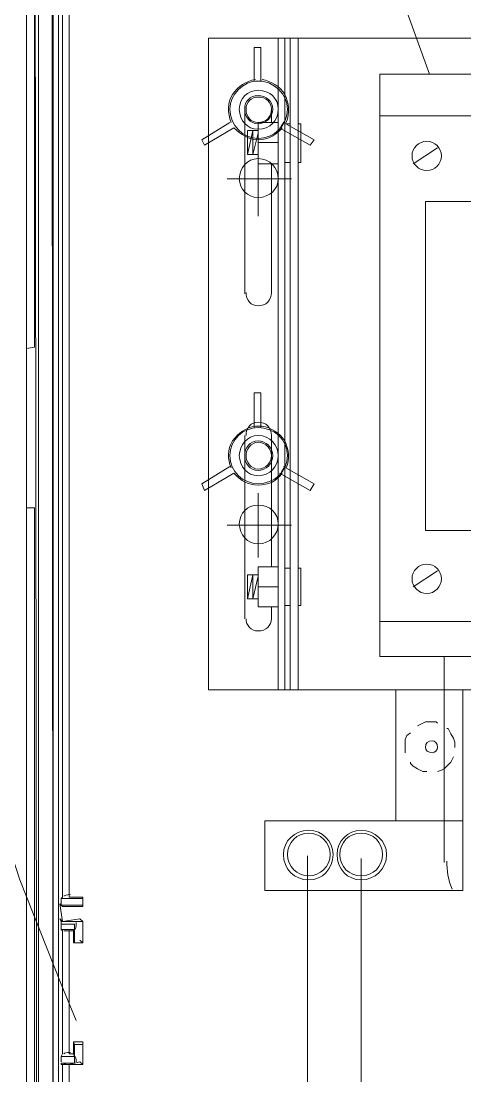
# Model space of a CAD drawing. Header units: metres. Extents: x 2999 to 3164, y 1641 to 1678.
# Drawn here: x 3006.717 to 3007.231, y 1650.663 to 1651.886 of the extents above; entities that cross this region are included whole.
import ezdxf

# ---------------------------------------------------------------- set-up
doc = ezdxf.new("R2010")
doc.units = ezdxf.units.M

msp = doc.modelspace()

# ---------------------------------------------------------------- linework, layer by layer
at = {"color": 7, "linetype": 'Continuous', "lineweight": 20, "true_color": 0x000007}
for points in [[(3006.7227, 1652.675), (3006.7227, 1650.1437), (3006.7227, 1650.1437)], [(3006.7227, 1652.675), (3006.7227, 1650.1437), (3006.7227, 1650.1437)], [(3006.7631, 1650.8607), (3006.7631, 1650.8685), (3006.7646, 1650.8701), (3006.7646, 1652.5927), (3006.76, 1652.5974), (3006.76, 1652.4592), (3006.7569, 1652.4624)], [(3006.7724, 1652.5927), (3006.7724, 1650.8701), (3006.7724, 1650.8701)], [(3006.7227, 1651.5064), (3006.732, 1651.5079), (3006.732, 1652.5896), (3006.7227, 1652.5896)], [(3006.7351, 1652.5756), (3006.732, 1652.5787), (3006.7351, 1650.1562)], [(3006.7367, 1652.5834), (3006.7367, 1650.1562), (3006.7367, 1650.1562)], [(3006.7538, 1652.4655), (3006.7522, 1652.4686), (3006.7538, 1650.2198)], [(3006.76, 1650.2198), (3006.76, 1652.4592), (3006.7538, 1652.4655), (3006.7538, 1650.2198)], [(3006.9338, 1651.1106), (3006.9338, 1651.8664), (3006.9338, 1651.8664)], [(3007.7781, 1651.8664), (3006.9338, 1651.8664), (3006.9338, 1651.8664)], [(3007.0145, 1651.8664), (3007.0145, 1651.1106), (3007.0145, 1651.1106)], [(3007.0223, 1651.8664), (3007.0223, 1651.1106), (3007.0223, 1651.1106)], [(3007.0285, 1651.8664), (3007.0285, 1651.1106), (3007.0285, 1651.1106)], [(3007.0378, 1651.8664), (3007.0378, 1651.1106), (3007.0378, 1651.1106)], [(3006.9943, 1651.8167), (3006.9943, 1651.8555), (3006.9866, 1651.8555), (3006.9866, 1651.8167)], [(3007.1324, 1651.8245), (3007.1324, 1651.1494), (3007.1324, 1651.1494)], [(3007.1324, 1651.8245), (3007.581, 1651.8245), (3007.581, 1651.8245)], [(3006.9757, 1651.57), (3006.9757, 1651.7826), (3006.9757, 1651.7826)], [(3007.0067, 1651.7826), (3007.0067, 1651.7686), (3007.0067, 1651.7686)], [(3007.581, 1651.7764), (3007.1324, 1651.7764), (3007.1324, 1651.7764)], [(3006.9586, 1651.7686), (3006.926, 1651.7485), (3006.9291, 1651.7422), (3006.9633, 1651.7624)], [(3006.9912, 1651.7562), (3006.985, 1651.7314), (3006.985, 1651.7593), (3006.9788, 1651.7314), (3006.9788, 1651.7593), (3006.9912, 1651.7593)], [(3007.0145, 1651.7686), (3006.9912, 1651.7686), (3006.9912, 1651.7205), (3007.0145, 1651.7205)], [(3007.0161, 1651.7624), (3007.0517, 1651.7422), (3007.0564, 1651.7485), (3007.0207, 1651.7686)], [(3007.0285, 1651.7671), (3007.0223, 1651.7671), (3007.0223, 1651.7671)], [(3007.0378, 1651.7671), (3007.0409, 1651.7671), (3007.0409, 1651.7221), (3007.0378, 1651.7221)], [(3006.9912, 1651.7454), (3007.0145, 1651.7454), (3007.0145, 1651.7454)], [(3007.1992, 1651.7391), (3007.1712, 1651.7205), (3007.1712, 1651.7205)], [(3006.9788, 1651.7314), (3006.9912, 1651.7314), (3006.9912, 1651.7314)], [(3006.9912, 1651.7329), (3006.9912, 1651.66), (3006.9912, 1651.66)], [(3007.0223, 1651.7221), (3007.0285, 1651.7221), (3007.0285, 1651.7221)], [(3007.0067, 1651.7205), (3007.0067, 1651.57), (3007.0067, 1651.57)], [(3007.03, 1651.7034), (3006.9555, 1651.7034), (3006.9555, 1651.7034)], [(3006.9943, 1651.4148), (3006.9943, 1651.4551), (3006.9866, 1651.4551), (3006.9866, 1651.4148)], [(3006.9757, 1651.1929), (3006.9757, 1651.4055), (3006.9757, 1651.4055)], [(3007.0067, 1651.4055), (3007.0067, 1651.2534), (3007.0067, 1651.2534)], [(3006.9586, 1651.3698), (3006.926, 1651.3496), (3006.9291, 1651.3418), (3006.9633, 1651.362)], [(3007.0161, 1651.362), (3007.0517, 1651.3418), (3007.0564, 1651.3496), (3007.0207, 1651.3698)], [(3006.9912, 1651.3387), (3006.9912, 1651.2642), (3006.9912, 1651.2642)], [(3006.7227, 1651.3217), (3006.732, 1651.3217), (3006.732, 1650.2307), (3006.7227, 1650.2291)], [(3007.03, 1651.3015), (3006.9555, 1651.3015), (3006.9555, 1651.3015)], [(3006.9912, 1651.2425), (3006.985, 1651.2161), (3006.985, 1651.2441), (3006.9788, 1651.2161), (3006.9788, 1651.2441), (3006.9912, 1651.2441)], [(3007.0145, 1651.2534), (3006.9912, 1651.2534), (3006.9912, 1651.2068), (3007.0145, 1651.2068)], [(3007.0285, 1651.2518), (3007.0223, 1651.2518), (3007.0223, 1651.2518)], [(3007.0378, 1651.2518), (3007.0409, 1651.2518), (3007.0409, 1651.2084), (3007.0378, 1651.2084)], [(3007.1992, 1651.2487), (3007.1712, 1651.2301), (3007.1712, 1651.2301)], [(3006.9912, 1651.2301), (3007.0145, 1651.2301), (3007.0145, 1651.2301)], [(3006.9788, 1651.2161), (3006.9912, 1651.2161), (3006.9912, 1651.2161)], [(3007.0223, 1651.2084), (3007.0285, 1651.2084), (3007.0285, 1651.2084)], [(3007.0067, 1651.2068), (3007.0067, 1651.1929), (3007.0067, 1651.1929)], [(3007.1324, 1651.1898), (3007.581, 1651.1898), (3007.581, 1651.1898)], [(3007.581, 1651.1494), (3007.1324, 1651.1494), (3007.1324, 1651.1494)], [(3007.2069, 1650.9104), (3007.2069, 1651.1494), (3007.2069, 1651.1494)], [(3006.9338, 1651.1106), (3007.7781, 1651.1106), (3007.7781, 1651.1106)], [(3007.1511, 1650.9585), (3007.1511, 1651.1106), (3007.1511, 1651.1106)], [(3007.2287, 1651.1106), (3007.2287, 1650.8778), (3007.1511, 1650.8778)], [(3007.1992, 1651.0718), (3007.1976, 1651.0734), (3007.1914, 1651.0734), (3007.1852, 1651.0734), (3007.1821, 1651.0718), (3007.1759, 1651.0687)], [(3007.1681, 1651.0609), (3007.1635, 1651.0578), (3007.1619, 1651.0532), (3007.1619, 1651.047), (3007.1619, 1651.0408), (3007.1619, 1651.0377)], [(3007.2194, 1651.0439), (3007.2194, 1651.0501), (3007.2178, 1651.0547), (3007.2147, 1651.0594), (3007.2116, 1651.0656), (3007.21, 1651.0656)], [(3007.1681, 1651.0268), (3007.1681, 1651.0252), (3007.1712, 1651.0221), (3007.1759, 1651.019), (3007.1821, 1651.0159), (3007.1852, 1651.0159), (3007.1868, 1651.0159)], [(3007.1992, 1651.0159), (3007.2038, 1651.0175), (3007.2069, 1651.019), (3007.2116, 1651.0237), (3007.2147, 1651.0268), (3007.2178, 1651.033)], [(3006.7631, 1650.8685), (3006.7879, 1650.8685), (3006.7879, 1650.8701), (3006.7724, 1650.8701)], [(3006.7879, 1650.8592), (3006.7879, 1650.8701), (3006.7879, 1650.8701)], [(3006.7879, 1650.8607), (3006.7879, 1650.8685), (3006.7879, 1650.8685)], [(3006.7631, 1650.8607), (3006.7646, 1650.8592), (3006.7615, 1650.8623), (3006.7646, 1650.8421), (3006.7615, 1650.8452), (3006.7631, 1650.8421), (3006.7631, 1650.839)], [(3006.7631, 1650.8607), (3006.7879, 1650.8607), (3006.7879, 1650.8592)], [(3006.7879, 1650.8592), (3006.7646, 1650.8592), (3006.7646, 1650.8592)], [(3006.7631, 1650.8421), (3006.7879, 1650.8421), (3006.7848, 1650.8452), (3006.7646, 1650.8421)], [(3006.7786, 1650.8173), (3006.7879, 1650.8173), (3006.7879, 1650.8421)], [(3006.7879, 1650.8421), (3006.7879, 1650.8173), (3006.7848, 1650.8204)], [(3006.7631, 1650.839), (3006.7786, 1650.839), (3006.7786, 1650.839)], [(3006.7631, 1650.8328), (3006.7646, 1650.8313), (3006.7646, 1650.6885), (3006.7631, 1650.6854)], [(3006.7786, 1650.8328), (3006.7631, 1650.8328), (3006.7631, 1650.8328)], [(3006.7724, 1650.8313), (3006.7771, 1650.8313), (3006.7771, 1650.8313)], [(3006.7724, 1650.8313), (3006.7724, 1650.6885), (3006.7724, 1650.6885)], [(3006.7786, 1650.839), (3006.7786, 1650.8173), (3006.7771, 1650.8173), (3006.7771, 1650.8313)], [(3006.7786, 1650.8328), (3006.7771, 1650.8313), (3006.7771, 1650.8313)], [(3006.7771, 1650.8173), (3006.7879, 1650.8173), (3006.7879, 1650.8173)], [(3006.7786, 1650.6854), (3006.7771, 1650.6885), (3006.7771, 1650.7024)], [(3006.7786, 1650.6993), (3006.7786, 1650.6776), (3006.7786, 1650.6776)], [(3006.7879, 1650.6761), (3006.7879, 1650.7024), (3006.7879, 1650.7024)], [(3006.7879, 1650.6761), (3006.7879, 1650.6993), (3006.7879, 1650.6993)], [(3006.7631, 1650.6854), (3006.7786, 1650.6854), (3006.7786, 1650.6854)], [(3006.7771, 1650.6885), (3006.7724, 1650.6885), (3006.7724, 1650.6885)], [(3006.7631, 1650.6776), (3006.7631, 1650.6761), (3006.7646, 1650.6761), (3006.7646, 1650.2322)], [(3006.7786, 1650.6776), (3006.7631, 1650.6776), (3006.7631, 1650.6776)], [(3006.7631, 1650.6761), (3006.7879, 1650.6761), (3006.7879, 1650.6761)], [(3006.7879, 1650.6761), (3006.7848, 1650.6792), (3006.7724, 1650.6761)], [(3006.7724, 1650.6761), (3006.7724, 1650.2322), (3006.7724, 1650.2322)]]:
    msp.add_lwpolyline(points, dxfattribs=at)
at = {"color": 1, "linetype": 'Continuous', "lineweight": 20, "true_color": 0x000001}
for points in [[(3007.1899, 1651.8245), (3006.9943, 1652.3661), (3006.9943, 1652.3661)], [(3007.0486, 1650.9182), (3007.0486, 1650.5892), (3007.0486, 1650.5892)], [(3007.1107, 1650.9151), (3007.1107, 1650.555), (3007.1107, 1650.555)]]:
    msp.add_lwpolyline(points, dxfattribs=at)
at = {"color": 7, "linetype": 'Continuous', "lineweight": 20, "true_color": 0x000007}
for points in [[(3007.5235, 1651.6771), (3007.5235, 1651.2953), (3007.1852, 1651.2953), (3007.1852, 1651.6771)], [(3007.2287, 1650.9585), (3007.2287, 1650.8778), (3006.999, 1650.8778), (3006.999, 1650.9585)], [(3006.7771, 1650.7024), (3006.7786, 1650.6993), (3006.7879, 1650.6993), (3006.7879, 1650.7024)]]:
    msp.add_lwpolyline(points, close=True, dxfattribs=at)
at = {"color": 30, "linetype": 'Continuous', "lineweight": 20, "true_color": 0x00001e}
msp.add_lwpolyline([(3006.6591, 1651.0811), (3006.6746, 1651.0144), (3006.715, 1650.8902), (3006.7631, 1650.7692), (3006.7802, 1650.7273)], dxfattribs=at)
at = {"color": 7, "linetype": 'Continuous', "lineweight": 20, "true_color": 0x000007}
for points, knots in [([(3006.9881, 1651.8183), (3006.9773, 1651.8167), (3006.9679, 1651.8105), (3006.9617, 1651.8012), (3006.9617, 1651.8012), (3006.9555, 1651.7919), (3006.9555, 1651.7795), (3006.9602, 1651.7686)], [0, 0, 0, 0, 0.125, 0.125, 0.125, 0.125001, 1, 1, 1, 1]), ([(3007.0254, 1651.7842), (3007.0254, 1651.8012), (3007.0098, 1651.8167), (3006.9912, 1651.8167), (3006.9912, 1651.8167), (3006.9741, 1651.8167), (3006.9586, 1651.8012), (3006.9586, 1651.7842), (3006.9586, 1651.7842), (3006.9586, 1651.7655), (3006.9741, 1651.75), (3006.9912, 1651.75), (3006.9912, 1651.75), (3007.0098, 1651.75), (3007.0254, 1651.7655), (3007.0254, 1651.7842)], [0, 0, 0, 0, 0.0625, 0.0625, 0.0625, 0.062501, 0.125, 0.125, 0.125, 0.125001, 0.1875, 0.1875, 0.1875, 0.187501, 1, 1, 1, 1]), ([(3007.0238, 1651.7686), (3007.0285, 1651.7795), (3007.0269, 1651.7919), (3007.0223, 1651.8012), (3007.0223, 1651.8012), (3007.0161, 1651.8105), (3007.0067, 1651.8167), (3006.9959, 1651.8183)], [0, 0, 0, 0, 0.125, 0.125, 0.125, 0.125001, 1, 1, 1, 1]), ([(3007.0145, 1651.7842), (3007.0145, 1651.7966), (3007.0052, 1651.8059), (3006.9912, 1651.8059), (3006.9912, 1651.8059), (3006.9788, 1651.8059), (3006.9695, 1651.7966), (3006.9695, 1651.7842), (3006.9695, 1651.7842), (3006.9695, 1651.7702), (3006.9788, 1651.7609), (3006.9912, 1651.7609), (3006.9912, 1651.7609), (3007.0052, 1651.7609), (3007.0145, 1651.7702), (3007.0145, 1651.7842)], [0, 0, 0, 0, 0.0625, 0.0625, 0.0625, 0.062501, 0.125, 0.125, 0.125, 0.125001, 0.1875, 0.1875, 0.1875, 0.187501, 1, 1, 1, 1]), ([(3007.0083, 1651.7842), (3007.0083, 1651.7935), (3007.0005, 1651.7997), (3006.9912, 1651.7997), (3006.9912, 1651.7997), (3006.9819, 1651.7997), (3006.9757, 1651.7935), (3006.9757, 1651.7842), (3006.9757, 1651.7842), (3006.9757, 1651.7748), (3006.9819, 1651.7671), (3006.9912, 1651.7671), (3006.9912, 1651.7671), (3007.0005, 1651.7671), (3007.0083, 1651.7748), (3007.0083, 1651.7842)], [0, 0, 0, 0, 0.0625, 0.0625, 0.0625, 0.062501, 0.125, 0.125, 0.125, 0.125001, 0.1875, 0.1875, 0.1875, 0.187501, 1, 1, 1, 1]), ([(3007.0067, 1651.7842), (3007.0067, 1651.7919), (3007.0005, 1651.7981), (3006.9912, 1651.7981), (3006.9912, 1651.7981), (3006.9835, 1651.7981), (3006.9773, 1651.7919), (3006.9773, 1651.7842), (3006.9773, 1651.7842), (3006.9773, 1651.7748), (3006.9835, 1651.7686), (3006.9912, 1651.7686), (3006.9912, 1651.7686), (3007.0005, 1651.7686), (3007.0067, 1651.7748), (3007.0067, 1651.7842)], [0, 0, 0, 0, 0.0625, 0.0625, 0.0625, 0.062501, 0.125, 0.125, 0.125, 0.125001, 0.1875, 0.1875, 0.1875, 0.187501, 1, 1, 1, 1]), ([(3007.0067, 1651.7842), (3007.0067, 1651.7919), (3007.0005, 1651.7981), (3006.9912, 1651.7981), (3006.9912, 1651.7981), (3006.9835, 1651.7981), (3006.9773, 1651.7919), (3006.9773, 1651.7842)], [0, 0, 0, 0, 0.125, 0.125, 0.125, 0.125001, 1, 1, 1, 1]), ([(3006.9633, 1651.7624), (3006.971, 1651.7547), (3006.9804, 1651.7485), (3006.9912, 1651.7485), (3006.9912, 1651.7485), (3007.0036, 1651.7485), (3007.0129, 1651.7547), (3007.0192, 1651.7624)], [0, 0, 0, 0, 0.125, 0.125, 0.125, 0.125001, 1, 1, 1, 1]), ([(3007.2038, 1651.7298), (3007.2038, 1651.7391), (3007.1961, 1651.7469), (3007.1868, 1651.7469), (3007.1868, 1651.7469), (3007.1775, 1651.7469), (3007.1697, 1651.7391), (3007.1697, 1651.7298), (3007.1697, 1651.7298), (3007.1697, 1651.7205), (3007.1775, 1651.7128), (3007.1868, 1651.7128), (3007.1868, 1651.7128), (3007.1961, 1651.7128), (3007.2038, 1651.7205), (3007.2038, 1651.7298)], [0, 0, 0, 0, 0.0625, 0.0625, 0.0625, 0.062501, 0.125, 0.125, 0.125, 0.125001, 0.1875, 0.1875, 0.1875, 0.187501, 1, 1, 1, 1]), ([(3007.0145, 1651.7034), (3007.0145, 1651.7159), (3007.0052, 1651.7267), (3006.9912, 1651.7267), (3006.9912, 1651.7267), (3006.9788, 1651.7267), (3006.9695, 1651.7159), (3006.9695, 1651.7034), (3006.9695, 1651.7034), (3006.9695, 1651.691), (3006.9788, 1651.6817), (3006.9912, 1651.6817), (3006.9912, 1651.6817), (3007.0052, 1651.6817), (3007.0145, 1651.691), (3007.0145, 1651.7034)], [0, 0, 0, 0, 0.0625, 0.0625, 0.0625, 0.062501, 0.125, 0.125, 0.125, 0.125001, 0.1875, 0.1875, 0.1875, 0.187501, 1, 1, 1, 1]), ([(3006.9773, 1651.5715), (3006.9773, 1651.5622), (3006.9835, 1651.556), (3006.9912, 1651.556), (3006.9912, 1651.556), (3007.0005, 1651.556), (3007.0067, 1651.5622), (3007.0067, 1651.5715)], [0, 0, 0, 0, 0.125, 0.125, 0.125, 0.125001, 1, 1, 1, 1]), ([(3006.9881, 1651.4163), (3006.9773, 1651.4148), (3006.9679, 1651.4086), (3006.9617, 1651.3993), (3006.9617, 1651.3993), (3006.9555, 1651.39), (3006.9555, 1651.3775), (3006.9602, 1651.3682)], [0, 0, 0, 0, 0.125, 0.125, 0.125, 0.125001, 1, 1, 1, 1]), ([(3007.0067, 1651.4055), (3007.0067, 1651.4148), (3007.0005, 1651.421), (3006.9912, 1651.421), (3006.9912, 1651.421), (3006.9835, 1651.421), (3006.9773, 1651.4148), (3006.9773, 1651.4055)], [0, 0, 0, 0, 0.125, 0.125, 0.125, 0.125001, 1, 1, 1, 1]), ([(3007.0238, 1651.3682), (3007.0285, 1651.3775), (3007.0269, 1651.39), (3007.0223, 1651.3993), (3007.0223, 1651.3993), (3007.0161, 1651.4086), (3007.0067, 1651.4148), (3006.9959, 1651.4163)], [0, 0, 0, 0, 0.125, 0.125, 0.125, 0.125001, 1, 1, 1, 1]), ([(3007.0254, 1651.3822), (3007.0254, 1651.4008), (3007.0098, 1651.4148), (3006.9912, 1651.4148), (3006.9912, 1651.4148), (3006.9741, 1651.4148), (3006.9586, 1651.4008), (3006.9586, 1651.3822), (3006.9586, 1651.3822), (3006.9586, 1651.3636), (3006.9741, 1651.3496), (3006.9912, 1651.3496), (3006.9912, 1651.3496), (3007.0098, 1651.3496), (3007.0254, 1651.3636), (3007.0254, 1651.3822)], [0, 0, 0, 0, 0.0625, 0.0625, 0.0625, 0.062501, 0.125, 0.125, 0.125, 0.125001, 0.1875, 0.1875, 0.1875, 0.187501, 1, 1, 1, 1]), ([(3007.0145, 1651.3822), (3007.0145, 1651.3946), (3007.0052, 1651.4055), (3006.9912, 1651.4055), (3006.9912, 1651.4055), (3006.9788, 1651.4055), (3006.9695, 1651.3946), (3006.9695, 1651.3822), (3006.9695, 1651.3822), (3006.9695, 1651.3698), (3006.9788, 1651.3589), (3006.9912, 1651.3589), (3006.9912, 1651.3589), (3007.0052, 1651.3589), (3007.0145, 1651.3698), (3007.0145, 1651.3822)], [0, 0, 0, 0, 0.0625, 0.0625, 0.0625, 0.062501, 0.125, 0.125, 0.125, 0.125001, 0.1875, 0.1875, 0.1875, 0.187501, 1, 1, 1, 1]), ([(3007.0083, 1651.3822), (3007.0083, 1651.3915), (3007.0005, 1651.3993), (3006.9912, 1651.3993), (3006.9912, 1651.3993), (3006.9819, 1651.3993), (3006.9757, 1651.3915), (3006.9757, 1651.3822), (3006.9757, 1651.3822), (3006.9757, 1651.3729), (3006.9819, 1651.3651), (3006.9912, 1651.3651), (3006.9912, 1651.3651), (3007.0005, 1651.3651), (3007.0083, 1651.3729), (3007.0083, 1651.3822)], [0, 0, 0, 0, 0.0625, 0.0625, 0.0625, 0.062501, 0.125, 0.125, 0.125, 0.125001, 0.1875, 0.1875, 0.1875, 0.187501, 1, 1, 1, 1]), ([(3007.0067, 1651.3822), (3007.0067, 1651.39), (3007.0005, 1651.3977), (3006.9912, 1651.3977), (3006.9912, 1651.3977), (3006.9835, 1651.3977), (3006.9773, 1651.39), (3006.9773, 1651.3822), (3006.9773, 1651.3822), (3006.9773, 1651.3744), (3006.9835, 1651.3667), (3006.9912, 1651.3667), (3006.9912, 1651.3667), (3007.0005, 1651.3667), (3007.0067, 1651.3744), (3007.0067, 1651.3822)], [0, 0, 0, 0, 0.0625, 0.0625, 0.0625, 0.062501, 0.125, 0.125, 0.125, 0.125001, 0.1875, 0.1875, 0.1875, 0.187501, 1, 1, 1, 1]), ([(3006.9633, 1651.362), (3006.971, 1651.3527), (3006.9804, 1651.3481), (3006.9912, 1651.3481), (3006.9912, 1651.3481), (3007.0036, 1651.3481), (3007.0129, 1651.3527), (3007.0192, 1651.362)], [0, 0, 0, 0, 0.125, 0.125, 0.125, 0.125001, 1, 1, 1, 1]), ([(3007.0145, 1651.303), (3007.0145, 1651.3155), (3007.0052, 1651.3248), (3006.9912, 1651.3248), (3006.9912, 1651.3248), (3006.9788, 1651.3248), (3006.9695, 1651.3155), (3006.9695, 1651.303), (3006.9695, 1651.303), (3006.9695, 1651.2906), (3006.9788, 1651.2798), (3006.9912, 1651.2798), (3006.9912, 1651.2798), (3007.0052, 1651.2798), (3007.0145, 1651.2906), (3007.0145, 1651.303)], [0, 0, 0, 0, 0.0625, 0.0625, 0.0625, 0.062501, 0.125, 0.125, 0.125, 0.125001, 0.1875, 0.1875, 0.1875, 0.187501, 1, 1, 1, 1]), ([(3007.2038, 1651.2394), (3007.2038, 1651.2487), (3007.1961, 1651.2565), (3007.1868, 1651.2565), (3007.1868, 1651.2565), (3007.1775, 1651.2565), (3007.1697, 1651.2487), (3007.1697, 1651.2394), (3007.1697, 1651.2394), (3007.1697, 1651.2301), (3007.1775, 1651.2223), (3007.1868, 1651.2223), (3007.1868, 1651.2223), (3007.1961, 1651.2223), (3007.2038, 1651.2301), (3007.2038, 1651.2394)], [0, 0, 0, 0, 0.0625, 0.0625, 0.0625, 0.062501, 0.125, 0.125, 0.125, 0.125001, 0.1875, 0.1875, 0.1875, 0.187501, 1, 1, 1, 1]), ([(3006.9773, 1651.1929), (3006.9773, 1651.1851), (3006.9835, 1651.1789), (3006.9912, 1651.1789), (3006.9912, 1651.1789), (3007.0005, 1651.1789), (3007.0067, 1651.1851), (3007.0067, 1651.1929)], [0, 0, 0, 0, 0.125, 0.125, 0.125, 0.125001, 1, 1, 1, 1]), ([(3007.1992, 1651.0439), (3007.1992, 1651.0485), (3007.1961, 1651.0516), (3007.193, 1651.0516), (3007.193, 1651.0516), (3007.1883, 1651.0516), (3007.1852, 1651.0485), (3007.1852, 1651.0439), (3007.1852, 1651.0439), (3007.1852, 1651.0408), (3007.1883, 1651.0377), (3007.193, 1651.0377), (3007.193, 1651.0377), (3007.1961, 1651.0377), (3007.1992, 1651.0408), (3007.1992, 1651.0439)], [0, 0, 0, 0, 0.0625, 0.0625, 0.0625, 0.062501, 0.125, 0.125, 0.125, 0.125001, 0.1875, 0.1875, 0.1875, 0.187501, 1, 1, 1, 1]), ([(3007.0781, 1650.9197), (3007.0781, 1650.9352), (3007.0657, 1650.9477), (3007.0502, 1650.9477), (3007.0502, 1650.9477), (3007.0331, 1650.9477), (3007.0207, 1650.9352), (3007.0207, 1650.9197), (3007.0207, 1650.9197), (3007.0207, 1650.9026), (3007.0331, 1650.8902), (3007.0502, 1650.8902), (3007.0502, 1650.8902), (3007.0657, 1650.8902), (3007.0781, 1650.9026), (3007.0781, 1650.9197)], [0, 0, 0, 0, 0.0625, 0.0625, 0.0625, 0.062501, 0.125, 0.125, 0.125, 0.125001, 0.1875, 0.1875, 0.1875, 0.187501, 1, 1, 1, 1]), ([(3007.075, 1650.9197), (3007.075, 1650.9337), (3007.0626, 1650.9445), (3007.0502, 1650.9445), (3007.0502, 1650.9445), (3007.0362, 1650.9445), (3007.0254, 1650.9337), (3007.0254, 1650.9197), (3007.0254, 1650.9197), (3007.0254, 1650.9057), (3007.0362, 1650.8949), (3007.0502, 1650.8949), (3007.0502, 1650.8949), (3007.0626, 1650.8949), (3007.075, 1650.9057), (3007.075, 1650.9197)], [0, 0, 0, 0, 0.0625, 0.0625, 0.0625, 0.062501, 0.125, 0.125, 0.125, 0.125001, 0.1875, 0.1875, 0.1875, 0.187501, 1, 1, 1, 1]), ([(3007.1402, 1650.9197), (3007.1402, 1650.9352), (3007.1262, 1650.9477), (3007.1107, 1650.9477), (3007.1107, 1650.9477), (3007.0952, 1650.9477), (3007.0828, 1650.9352), (3007.0828, 1650.9197), (3007.0828, 1650.9197), (3007.0828, 1650.9026), (3007.0952, 1650.8902), (3007.1107, 1650.8902), (3007.1107, 1650.8902), (3007.1262, 1650.8902), (3007.1402, 1650.9026), (3007.1402, 1650.9197)], [0, 0, 0, 0, 0.0625, 0.0625, 0.0625, 0.062501, 0.125, 0.125, 0.125, 0.125001, 0.1875, 0.1875, 0.1875, 0.187501, 1, 1, 1, 1]), ([(3007.1356, 1650.9197), (3007.1356, 1650.9337), (3007.1247, 1650.9445), (3007.1107, 1650.9445), (3007.1107, 1650.9445), (3007.0968, 1650.9445), (3007.0859, 1650.9337), (3007.0859, 1650.9197), (3007.0859, 1650.9197), (3007.0859, 1650.9057), (3007.0968, 1650.8949), (3007.1107, 1650.8949), (3007.1107, 1650.8949), (3007.1247, 1650.8949), (3007.1356, 1650.9057), (3007.1356, 1650.9197)], [0, 0, 0, 0, 0.0625, 0.0625, 0.0625, 0.062501, 0.125, 0.125, 0.125, 0.125001, 0.1875, 0.1875, 0.1875, 0.187501, 1, 1, 1, 1])]:
    msp.add_open_spline(points, degree=3, knots=knots, dxfattribs=at)
for points in [[(3006.9959, 1651.8167), (3006.9928, 1651.8167), (3006.9912, 1651.8167), (3006.9881, 1651.8167)], [(3007.0176, 1651.764), (3007.0192, 1651.7655), (3007.0207, 1651.7686), (3007.0223, 1651.7702)], [(3006.9959, 1651.4163), (3006.9928, 1651.4163), (3006.9912, 1651.4163), (3006.9881, 1651.4163)], [(3007.0176, 1651.362), (3007.0192, 1651.3651), (3007.0207, 1651.3667), (3007.0223, 1651.3698)], [(3007.21, 1650.912), (3007.21, 1650.9011), (3007.2116, 1650.8902), (3007.2163, 1650.8794)], [(3006.7739, 1650.8732), (3006.7693, 1650.8732), (3006.7662, 1650.8716), (3006.7662, 1650.8716)], [(3006.7631, 1650.8406), (3006.7631, 1650.8359), (3006.7631, 1650.8328), (3006.7631, 1650.8328)], [(3006.7786, 1650.8328), (3006.7802, 1650.8328), (3006.7802, 1650.8359), (3006.7802, 1650.8406)], [(3006.7662, 1650.8313), (3006.7662, 1650.8313), (3006.7693, 1650.8313), (3006.7739, 1650.8313)], [(3006.7631, 1650.6854), (3006.7631, 1650.6854), (3006.7631, 1650.6823), (3006.7631, 1650.6792)], [(3006.7739, 1650.69), (3006.7693, 1650.69), (3006.7662, 1650.69), (3006.7662, 1650.6885)], [(3006.7802, 1650.6792), (3006.7802, 1650.6823), (3006.7802, 1650.6854), (3006.7786, 1650.6854)], [(3006.7662, 1650.6776), (3006.7662, 1650.6761), (3006.7693, 1650.6761), (3006.7739, 1650.6761)]]:
    msp.add_open_spline(points, degree=3, dxfattribs=at)

doc.saveas('drawing.dxf')
